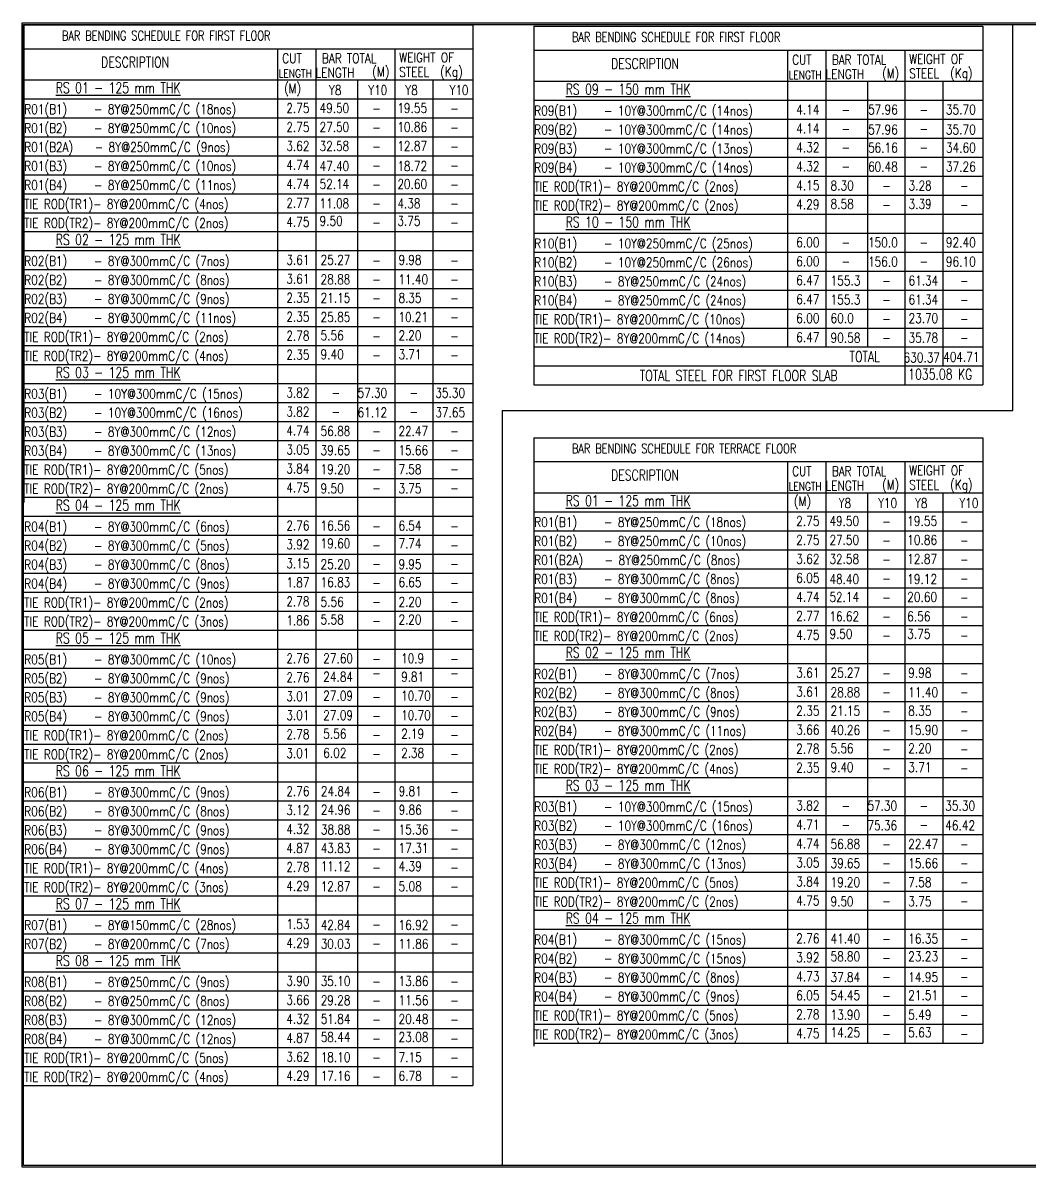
# Model space of a CAD drawing. Header units: millimetres. Extents: x 12977220 to 13113408, y -169657 to -55898.
# Drawn here: x 13096637 to 13107072, y -90005 to -78142 of the extents above; entities that cross this region are included whole.
import ezdxf

# ---------------------------------------------------------------- set-up
doc = ezdxf.new("R2010")
doc.units = ezdxf.units.MM
doc.header["$LTSCALE"] = 3
for name, color, linetype in [('COLUMN-NAME', 83, 'Continuous'), ('DIM', 9, 'Continuous'), ('OUTER FRAME', 7, 'Continuous'), ('text', 33, 'Continuous')]:
    doc.layers.add(name, color=color, linetype=linetype)
doc.styles.add('ROMAN', font='ROMANS.SHX', dxfattribs={"width": 0.8})
doc.styles.add('ROMANS', font='romans.shx', dxfattribs={"width": 0.8})
doc.styles.add('ROMANT', font='romant.shx', dxfattribs={"width": 0.75})

msp = doc.modelspace()

# ---------------------------------------------------------------- linework, layer by layer
at = {"layer": 'COLUMN-NAME', "color": 8, "linetype": 'ByBlock', "ltscale": 500}
for p, q in [((13096648.5, -78160.7), (13101302.7, -78160.7)), ((13096648.5, -78160.7), (13096648.5, -83113.8)), ((13101302.7, -78160.7), (13101302.7, -89159.8)), ((13101302.7, -78160.7), (13101302.7, -89159.8)), ((13101936.3, -78175.9), (13106590.5, -78175.9)), ((13101936.3, -78175.9), (13101936.3, -81895.5)), ((13101936.3, -78175.9), (13101936.3, -81895.5)), ((13106590.5, -78175.9), (13106590.5, -81895.5)), ((13106590.5, -78175.9), (13106590.5, -81895.5)), ((13096648.5, -78409.3), (13101302.7, -78409.3)), ((13099278.6, -78409.3), (13099278.6, -89159.8)), ((13099675.4, -78409.3), (13099675.4, -89159.8)), ((13101936.3, -78424.5), (13106590.5, -78424.5)), ((13104566.5, -78424.5), (13104566.5, -81502)), ((13104963.2, -78424.5), (13104963.2, -81502)), ((13096648.5, -78732.3), (13101302.7, -78732.3)), ((13101936.3, -78747.5), (13106590.5, -78747.5)), ((13101936.3, -78747.5), (13106590.5, -78747.5)), ((13096648.5, -78929.1), (13101302.7, -78929.1)), ((13101936.3, -78944.3), (13106590.5, -78944.3)), ((13101936.3, -78944.3), (13106590.5, -78944.3)), ((13096648.5, -79125.8), (13101302.7, -79125.8)), ((13101936.3, -79141), (13106590.5, -79141)), ((13096648.5, -79322.6), (13101302.7, -79322.6)), ((13101936.3, -79337.8), (13106590.5, -79337.8)), ((13096648.5, -79519.3), (13101302.7, -79519.3)), ((13101936.3, -79534.5), (13106590.5, -79534.5)), ((13096648.5, -79716.1), (13101302.7, -79716.1)), ((13101936.3, -79731.3), (13106590.5, -79731.3)), ((13096648.5, -79912.8), (13101302.7, -79912.8)), ((13101936.3, -79928), (13106590.5, -79928)), ((13096648.5, -80109.5), (13101302.7, -80109.5)), ((13101936.3, -80124.8), (13106590.5, -80124.8)), ((13096648.5, -80306.3), (13101302.7, -80306.3)), ((13101936.3, -80321.5), (13106590.5, -80321.5)), ((13101936.3, -80321.5), (13106590.5, -80321.5)), ((13096648.5, -80503), (13101302.7, -80503)), ((13096648.5, -80503), (13101302.7, -80503)), ((13101936.3, -80518.2), (13106590.5, -80518.2)), ((13096648.5, -80699.8), (13101302.7, -80699.8)), ((13101936.3, -80715), (13106590.5, -80715)), ((13096648.5, -80896.5), (13101302.7, -80896.5)), ((13101936.3, -80911.7), (13106590.5, -80911.7)), ((13096648.5, -81093.3), (13101302.7, -81093.3)), ((13101936.3, -81108.5), (13106590.5, -81108.5)), ((13096648.5, -81290), (13101302.7, -81290)), ((13101936.3, -81305.2), (13106590.5, -81305.2)), ((13096648.5, -81486.7), (13101302.7, -81486.7)), ((13101936.3, -81502), (13106590.5, -81502)), ((13096648.5, -81683.5), (13101302.7, -81683.5)), ((13101936.3, -81698.7), (13106590.5, -81698.7)), ((13096648.5, -81880.2), (13101302.7, -81880.2)), ((13096648.5, -81880.2), (13101302.7, -81880.2)), ((13101936.3, -81895.5), (13106590.5, -81895.5)), ((13096648.5, -82077), (13101302.7, -82077)), ((13096648.5, -82273.7), (13101302.7, -82273.7)), ((13101936.3, -82442.2), (13106590.5, -82442.2)), ((13101936.3, -82442.2), (13101936.3, -88751.7)), ((13101936.3, -82442.2), (13101936.3, -87395.4)), ((13106590.5, -82442.2), (13106590.5, -88719.5)), ((13106590.5, -82442.2), (13106590.5, -88719.5)), ((13096648.5, -82470.5), (13101302.7, -82470.5)), ((13096648.5, -82667.2), (13101302.7, -82667.2)), ((13101936.3, -82690.8), (13106590.5, -82690.8)), ((13104566.5, -82690.8), (13104566.5, -88719.5)), ((13104963.2, -82690.8), (13104963.2, -88719.5)), ((13096648.5, -82864), (13101302.7, -82864)), ((13101936.3, -83013.9), (13106590.5, -83013.9)), ((13096648.5, -83060.7), (13101302.7, -83060.7)), ((13096648.5, -83257.4), (13101302.7, -83257.4)), ((13096648.5, -83257.4), (13101302.7, -83257.4)), ((13101936.3, -83210.7), (13106590.5, -83210.7)), ((13096648.5, -83454.2), (13101302.7, -83454.2)), ((13101936.3, -83407.4), (13106590.5, -83407.4)), ((13101936.3, -83604.1), (13106590.5, -83604.1)), ((13096648.5, -83650.9), (13101302.7, -83650.9)), ((13096648.5, -83847.7), (13101302.7, -83847.7)), ((13101936.3, -83800.9), (13106590.5, -83800.9)), ((13096648.5, -84044.4), (13101302.7, -84044.4)), ((13101936.3, -83997.6), (13106590.5, -83997.6)), ((13101936.3, -84194.4), (13106590.5, -84194.4)), ((13096648.5, -84241.2), (13101302.7, -84241.2)), ((13096648.5, -84437.9), (13101302.7, -84437.9)), ((13101936.3, -84391.1), (13106590.5, -84391.1)), ((13096648.5, -84634.7), (13101302.7, -84634.7)), ((13096648.5, -84634.7), (13101302.7, -84634.7)), ((13101936.3, -84587.9), (13106590.5, -84587.9)), ((13101936.3, -84784.6), (13106590.5, -84784.6)), ((13101936.3, -84784.6), (13106590.5, -84784.6)), ((13096648.5, -84831.4), (13101302.7, -84831.4)), ((13096648.5, -85028.1), (13101302.7, -85028.1)), ((13101936.3, -84981.3), (13106590.5, -84981.3)), ((13101936.3, -85178.1), (13106590.5, -85178.1)), ((13096648.5, -85224.9), (13101302.7, -85224.9)), ((13101936.3, -85374.8), (13106590.5, -85374.8)), ((13096648.5, -85421.6), (13101302.7, -85421.6)), ((13096648.5, -85618.4), (13101302.7, -85618.4)), ((13101936.3, -85571.6), (13106590.5, -85571.6)), ((13101936.3, -85768.3), (13106590.5, -85768.3)), ((13096648.5, -85815.1), (13101302.7, -85815.1)), ((13101936.3, -85965.1), (13106590.5, -85965.1)), ((13096648.5, -86011.9), (13101302.7, -86011.9)), ((13096648.5, -86011.9), (13101302.7, -86011.9)), ((13096648.5, -86208.6), (13101302.7, -86208.6)), ((13101936.3, -86161.8), (13106590.5, -86161.8)), ((13101936.3, -86161.8), (13106590.5, -86161.8)), ((13101936.3, -86358.6), (13106590.5, -86358.6)), ((13096648.5, -86405.3), (13101302.7, -86405.3)), ((13096648.5, -86602.1), (13101302.7, -86602.1)), ((13101936.3, -86555.3), (13106590.5, -86555.3)), ((13096648.5, -86798.8), (13101302.7, -86798.8)), ((13101936.3, -86752), (13106590.5, -86752)), ((13101936.3, -86948.8), (13106590.5, -86948.8)), ((13096648.5, -86995.6), (13101302.7, -86995.6)), ((13096648.5, -87192.3), (13101302.7, -87192.3)), ((13101936.3, -87145.5), (13106590.5, -87145.5)), ((13096648.5, -87389.1), (13101302.7, -87389.1)), ((13096648.5, -87389.1), (13101302.7, -87389.1)), ((13101936.3, -87342.3), (13106590.5, -87342.3)), ((13101936.3, -87539), (13106590.5, -87539)), ((13101936.3, -87539), (13106590.5, -87539)), ((13096648.5, -87585.8), (13101302.7, -87585.8)), ((13096648.5, -87782.6), (13101302.7, -87782.6)), ((13101936.3, -87735.8), (13106590.5, -87735.8)), ((13096648.5, -87979.3), (13101302.7, -87979.3)), ((13096648.5, -87979.3), (13101302.7, -87979.3)), ((13101936.3, -87932.5), (13106590.5, -87932.5)), ((13101936.3, -88129.3), (13106590.5, -88129.3)), ((13096648.5, -88176), (13101302.7, -88176)), ((13096648.5, -88372.8), (13101302.7, -88372.8)), ((13101936.3, -88326), (13106590.5, -88326)), ((13096648.5, -88569.5), (13101302.7, -88569.5)), ((13101936.3, -88522.7), (13106590.5, -88522.7)), ((13101936.3, -88719.5), (13106590.5, -88719.5)), ((13096648.5, -88766.3), (13101302.7, -88766.3)), ((13096648.5, -88963), (13101302.7, -88963)), ((13096648.5, -89159.8), (13101302.7, -89159.8))]:
    msp.add_line(p, q, dxfattribs=at)
at = {"layer": 'OUTER FRAME'}
for p, q in [((13106904.1, -82161.6), (13106904.1, -78156.9)), ((13101605.6, -82161.6), (13101605.6, -89989.9)), ((13101605.6, -82161.6), (13106904.1, -82161.6))]:
    msp.add_line(p, q, dxfattribs=at)
for points in [[(13096629.5, -90005.2), (13096629.5, -78141.6), (13113407.9, -78141.6), (13113407.9, -90005.2)], [(13096644.7, -89989.9), (13096644.7, -78156.9), (13113392.7, -78156.9), (13113392.7, -89989.9)]]:
    msp.add_lwpolyline(points, close=True, dxfattribs=at)
at = {"layer": 'text', "color": 8}
for p, q in [((13100495.2, -78409.3), (13100495.2, -89159.8)), ((13105783, -78424.5), (13105783, -81895.5)), ((13100107.1, -78735.9), (13100107.1, -89159.8)), ((13100888.7, -78735.9), (13100888.7, -89159.8)), ((13105394.9, -78751.1), (13105394.9, -81502)), ((13106176.5, -78751.1), (13106176.5, -81698.7)), ((13105783, -82690.8), (13105783, -88719.5)), ((13105394.9, -83017.4), (13105394.9, -88719.5)), ((13106176.5, -83017.4), (13106176.5, -88719.5))]:
    msp.add_line(p, q, dxfattribs=at)

# ---------------------------------------------------------------- texts
at = {"layer": 'COLUMN-NAME', "color": 6, "linetype": 'ByBlock', "style": 'ROMAN', "width": 0.8}
for s, p in [('R01(B1)    - 8Y@250mmC/C (18nos)', (13096651.4, -79086.6)), ('R09(B1)    - 10Y@300mmC/C (14nos)', (13101939.2, -79101.8)), ('R01(B2)    - 8Y@250mmC/C (10nos)', (13096651.4, -79283.3)), ('R09(B2)    - 10Y@300mmC/C (14nos)', (13101939.2, -79298.5)), ('R01(B2A)   - 8Y@250mmC/C (9nos)', (13096651.4, -79480.1)), ('R09(B3)    - 10Y@300mmC/C (13nos)', (13101939.2, -79495.3)), ('R01(B3)    - 8Y@250mmC/C (10nos)', (13096651.4, -79676.8)), ('R09(B4)    - 10Y@300mmC/C (14nos)', (13101939.2, -79692)), ('R01(B4)    - 8Y@250mmC/C (11nos)', (13096651.4, -79873.6)), ('TIE ROD(TR1)- 8Y@200mmC/C (2nos)', (13101939.2, -79888.8)), ('TIE ROD(TR1)- 8Y@200mmC/C (4nos)', (13096651.4, -80070.3)), ('TIE ROD(TR2)- 8Y@200mmC/C (2nos)', (13101939.2, -80085.5)), ('TIE ROD(TR2)- 8Y@200mmC/C (2nos)', (13096651.4, -80267)), ('R10(B1)    - 10Y@250mmC/C (25nos)', (13101939.2, -80479)), ('R02(B1)    - 8Y@300mmC/C (7nos)', (13096651.4, -80660.5)), ('R10(B2)    - 10Y@250mmC/C (26nos)', (13101939.2, -80675.8)), ('R02(B2)    - 8Y@300mmC/C (8nos)', (13096651.4, -80857.3)), ('R10(B3)    - 8Y@250mmC/C (24nos)', (13101939.2, -80872.5)), ('R02(B3)    - 8Y@300mmC/C (9nos)', (13096651.4, -81054)), ('R10(B4)    - 8Y@250mmC/C (24nos)', (13101939.2, -81069.2)), ('R02(B4)    - 8Y@300mmC/C (11nos)', (13096651.4, -81250.8)), ('TIE ROD(TR1)- 8Y@200mmC/C (10nos)', (13101939.2, -81266)), ('TIE ROD(TR1)- 8Y@200mmC/C (2nos)', (13096651.4, -81447.5)), ('TIE ROD(TR2)- 8Y@200mmC/C (14nos)', (13101939.2, -81462.7)), ('TIE ROD(TR2)- 8Y@200mmC/C (4nos)', (13096651.4, -81644.3)), ('R03(B1)    - 10Y@300mmC/C (15nos)', (13096651.4, -82037.7)), ('R03(B2)    - 10Y@300mmC/C (16nos)', (13096651.4, -82234.5)), ('R03(B3)    - 8Y@300mmC/C (12nos)', (13096651.4, -82431.2)), ('R03(B4)    - 8Y@300mmC/C (13nos)', (13096651.4, -82628)), ('TIE ROD(TR1)- 8Y@200mmC/C (5nos)', (13096651.4, -82824.7)), ('TIE ROD(TR2)- 8Y@200mmC/C (2nos)', (13096651.4, -83021.5)), ('R01(B1)    - 8Y@250mmC/C (18nos)', (13101939.2, -83368.2)), ('R04(B1)    - 8Y@300mmC/C (6nos)', (13096651.4, -83415)), ('R04(B2)    - 8Y@300mmC/C (5nos)', (13096651.4, -83611.7)), ('R01(B2)    - 8Y@250mmC/C (10nos)', (13101939.2, -83564.9)), ('R04(B3)    - 8Y@300mmC/C (8nos)', (13096651.4, -83808.4)), ('R01(B2A)   - 8Y@250mmC/C (8nos)', (13101939.2, -83761.6)), ('R01(B3)    - 8Y@300mmC/C (8nos)', (13101939.2, -83958.4)), ('6.05', (13104657.2, -83946.4)), ('R04(B4)    - 8Y@300mmC/C (9nos)', (13096651.4, -84005.2)), ('TIE ROD(TR1)- 8Y@200mmC/C (2nos)', (13096651.4, -84201.9)), ('R01(B4)    - 8Y@300mmC/C (8nos)', (13101939.2, -84155.1)), ('TIE ROD(TR2)- 8Y@200mmC/C (3nos)', (13096651.4, -84398.7)), ('TIE ROD(TR1)- 8Y@200mmC/C (6nos)', (13101939.2, -84351.9)), ('TIE ROD(TR2)- 8Y@200mmC/C (2nos)', (13101939.2, -84548.6)), ('R05(B1)    - 8Y@300mmC/C (10nos)', (13096651.4, -84792.2)), ('R02(B1)    - 8Y@300mmC/C (7nos)', (13101939.2, -84942.1)), ('R05(B2)    - 8Y@300mmC/C (9nos)', (13096651.4, -84988.9)), ('R02(B2)    - 8Y@300mmC/C (8nos)', (13101939.2, -85138.9)), ('R05(B3)    - 8Y@300mmC/C (9nos)', (13096651.4, -85185.7)), ('R05(B4)    - 8Y@300mmC/C (9nos)', (13096651.4, -85382.4)), ('R02(B3)    - 8Y@300mmC/C (9nos)', (13101939.2, -85335.6)), ('R02(B4)    - 8Y@300mmC/C (11nos)', (13101939.2, -85532.3)), ('TIE ROD(TR1)- 8Y@200mmC/C (2nos)', (13096651.4, -85579.1)), ('3.66', (13104657.2, -85520.3)), ('TIE ROD(TR1)- 8Y@200mmC/C (2nos)', (13101939.2, -85729.1)), ('TIE ROD(TR2)- 8Y@200mmC/C (2nos)', (13096651.4, -85775.9)), ('TIE ROD(TR2)- 8Y@200mmC/C (4nos)', (13101939.2, -85925.8)), ('R06(B1)    - 8Y@300mmC/C (9nos)', (13096651.4, -86169.4)), ('R06(B2)    - 8Y@300mmC/C (8nos)', (13096651.4, -86366.1)), ('R03(B1)    - 10Y@300mmC/C (15nos)', (13101939.2, -86319.3)), ('R06(B3)    - 8Y@300mmC/C (9nos)', (13096651.4, -86562.9)), ('R03(B2)    - 10Y@300mmC/C (16nos)', (13101939.2, -86516.1)), ('4.71', (13104657.2, -86504.1)), ('R03(B3)    - 8Y@300mmC/C (12nos)', (13101939.2, -86712.8)), ('R06(B4)    - 8Y@300mmC/C (9nos)', (13096651.4, -86759.6)), ('TIE ROD(TR1)- 8Y@200mmC/C (4nos)', (13096651.4, -86956.3)), ('R03(B4)    - 8Y@300mmC/C (13nos)', (13101939.2, -86909.6)), ('TIE ROD(TR2)- 8Y@200mmC/C (3nos)', (13096651.4, -87153.1)), ('TIE ROD(TR1)- 8Y@200mmC/C (5nos)', (13101939.2, -87106.3)), ('TIE ROD(TR2)- 8Y@200mmC/C (2nos)', (13101939.2, -87303)), ('R07(B1)    - 8Y@150mmC/C (28nos)', (13096651.4, -87546.6)), ('R07(B2)    - 8Y@200mmC/C (7nos)', (13096651.4, -87743.3)), ('R04(B1)    - 8Y@300mmC/C (15nos)', (13101939.2, -87696.5)), ('R04(B2)    - 8Y@300mmC/C (15nos)', (13101939.2, -87893.3)), ('R08(B1)    - 8Y@250mmC/C (9nos)', (13096651.4, -88136.8)), ('R04(B3)    - 8Y@300mmC/C (8nos)', (13101939.2, -88090)), ('R08(B2)    - 8Y@250mmC/C (8nos)', (13096651.4, -88333.6)), ('R04(B4)    - 8Y@300mmC/C (9nos)', (13101939.2, -88286.8)), ('TIE ROD(TR1)- 8Y@200mmC/C (5nos)', (13101939.2, -88483.5)), ('R08(B3)    - 8Y@300mmC/C (12nos)', (13096651.4, -88530.3)), ('R08(B4)    - 8Y@300mmC/C (12nos)', (13096651.4, -88727)), ('TIE ROD(TR2)- 8Y@200mmC/C (3nos)', (13101939.2, -88680.2)), ('TIE ROD(TR1)- 8Y@200mmC/C (5nos)', (13096651.4, -88923.8)), ('TIE ROD(TR2)- 8Y@200mmC/C (4nos)', (13096651.4, -89120.5))]:
    msp.add_text(s, height=100, dxfattribs=at).set_placement(p)
at = {"layer": 'DIM', "color": 6, "linetype": 'ByBlock', "style": 'ROMANS', "width": 0.8}
for s, height, p in [('CUT', 100, (13099325.8, -78558.4)), ('BAR TOTAL', 100, (13099737.2, -78558.5)), ('WEIGHT OF ', 100, (13100539.2, -78550.5)), ('CUT', 100, (13104613.6, -78573.6)), ('BAR TOTAL', 100, (13105025.1, -78573.7)), ('WEIGHT OF ', 100, (13105827, -78565.8)), ('LENGTH', 85.71, (13099289.4, -78709.3)), (' LENGTH', 100, (13099618.4, -78708.2)), ('(M)', 100, (13100258.9, -78698.2)), ('STEEL', 100, (13100539.2, -78700.6)), ('(Kg)', 100, (13100965.1, -78697.8)), ('LENGTH', 85.71, (13104577.2, -78724.5)), (' LENGTH', 100, (13104906.3, -78723.4)), ('(M)', 100, (13105546.8, -78713.4)), ('STEEL', 100, (13105827, -78715.8)), ('(Kg)', 100, (13106252.9, -78713)), ('(M)', 100, (13099345.3, -78868.9)), ('Y8', 100, (13099809.1, -78889)), ('Y10', 100, (13100217.2, -78889)), ('Y8', 100, (13100600.8, -78889)), ('Y10', 100, (13101060.4, -78889)), ('2.75', 100, (13099369.4, -79074.6)), ('49.50', 100, (13099713.1, -79074.6)), ('19.55', 100, (13100520.6, -79074.6)), ('4.14', 100, (13104657.2, -79089.8)), ('57.96', 100, (13105401.5, -79090.6)), ('35.70', 100, (13106209, -79090.6)), ('-', 100, (13100260, -79079.7)), ('-', 100, (13101067.6, -79079.7)), ('-', 100, (13105126.9, -79091.6)), ('-', 100, (13105934.4, -79091.6)), ('2.75', 100, (13099369.4, -79271.3)), ('27.50', 100, (13099713.1, -79271)), ('-', 100, (13100260, -79276.4)), ('10.86', 100, (13100520.6, -79271)), ('-', 100, (13101067.6, -79276.4)), ('4.14', 100, (13104657.2, -79286.5)), ('-', 100, (13105126.9, -79288.4)), ('57.96', 100, (13105401.5, -79297.9)), ('-', 100, (13105934.4, -79288.4)), ('35.70', 100, (13106209, -79297.9)), ('3.62', 100, (13099369.4, -79468.1)), ('32.58', 100, (13099713.1, -79468.3)), ('-', 100, (13100260, -79473.2)), ('12.87', 100, (13100520.6, -79468.3)), ('-', 100, (13101067.6, -79473.2)), ('4.32', 100, (13104657.2, -79483.3)), ('-', 100, (13105126.9, -79485.1)), ('56.16', 100, (13105401.5, -79485.6)), ('-', 100, (13105934.4, -79485.1)), ('34.60', 100, (13106209, -79485.6)), ('4.74', 100, (13099369.4, -79664.8)), ('47.40', 100, (13099713.1, -79676.8)), ('18.72', 100, (13100520.6, -79676.8)), ('4.32', 100, (13104657.2, -79680)), ('60.48', 100, (13105401.5, -79682.4)), ('37.26', 100, (13106209, -79682.4)), ('-', 100, (13100260, -79669.9)), ('-', 100, (13101067.6, -79669.9)), ('-', 100, (13105126.9, -79681.8)), ('-', 100, (13105934.4, -79681.8)), ('4.74', 100, (13099369.4, -79861.6)), ('52.14', 100, (13099713.1, -79862.3)), ('-', 100, (13100260, -79866.7)), ('20.60', 100, (13100520.6, -79862.3)), ('-', 100, (13101067.6, -79866.7)), ('4.15', 100, (13104657.2, -79876.8)), ('8.30', 100, (13105013.4, -79879)), ('-', 100, (13105547.9, -79881.9)), ('3.28', 100, (13105821, -79879)), ('-', 100, (13106355.4, -79881.9)), ('2.77', 100, (13099369.4, -80058.3)), ('11.08', 100, (13099713.1, -80063.3)), ('-', 100, (13100260, -80063.4)), ('4.38', 100, (13100520.6, -80063.3)), ('-', 100, (13101067.6, -80063.4)), ('4.29', 100, (13104657.2, -80073.5)), ('8.58', 100, (13105013.4, -80069.2)), ('-', 100, (13105547.9, -80078.6)), ('3.39', 100, (13105821, -80069.2)), ('-', 100, (13106355.4, -80078.6)), ('4.75', 100, (13099369.4, -80255)), ('9.50', 100, (13099713.1, -80244.8)), ('3.75', 100, (13100520.6, -80244.8)), ('-', 100, (13100260, -80260.2)), ('-', 100, (13101067.6, -80260.2)), ('6.00', 100, (13104657.2, -80467)), ('-', 100, (13105126.9, -80468.8)), ('150.0', 100, (13105401.5, -80467.5)), ('-', 100, (13105934.4, -80468.8)), ('92.40', 100, (13106209, -80467.5)), ('3.61', 100, (13099369.4, -80648.5)), ('25.27', 100, (13099723.8, -80648.5)), ('9.98', 100, (13100531.4, -80648.5)), ('-', 100, (13100260, -80653.7)), ('-', 100, (13101067.6, -80653.7)), ('6.00', 100, (13104657.2, -80663.7)), ('-', 100, (13105126.9, -80665.6)), ('156.0', 100, (13105401.5, -80667.2)), ('-', 100, (13105934.4, -80665.6)), ('96.10', 100, (13106209, -80667.2)), ('3.61', 100, (13099369.4, -80845.3)), ('28.88', 100, (13099723.8, -80850.7)), ('11.40', 100, (13100531.4, -80850.7)), ('6.47', 100, (13104657.2, -80860.5)), ('155.3', 100, (13105013.4, -80863.8)), ('61.34', 100, (13105821, -80863.8)), ('-', 100, (13100260, -80850.4)), ('-', 100, (13101067.6, -80850.4)), ('-', 100, (13105547.9, -80865.6)), ('-', 100, (13106355.4, -80865.6)), ('2.35', 100, (13099369.4, -81042)), ('21.15', 100, (13099723.8, -81042.5)), ('-', 100, (13100260, -81047.1)), ('8.35', 100, (13100531.4, -81042.5)), ('-', 100, (13101067.6, -81047.1)), ('6.47', 100, (13104657.2, -81057.2)), ('155.3', 100, (13105013.4, -81060.8)), ('-', 100, (13105547.9, -81062.4)), ('61.34', 100, (13105821, -81060.8)), ('-', 100, (13106355.4, -81062.4)), ('2.35', 100, (13099369.4, -81238.8)), ('25.85', 100, (13099723.8, -81241.4)), ('10.21', 100, (13100531.4, -81241.4)), ('-', 100, (13100260, -81243.9)), ('-', 100, (13101067.6, -81243.9)), ('6.00', 100, (13104657.2, -81254)), ('60.0', 100, (13105013.4, -81253.5)), ('-', 100, (13105547.9, -81259.1)), ('23.70', 100, (13105821, -81253.5)), ('-', 100, (13106355.4, -81259.1)), ('2.78', 100, (13099369.4, -81435.5)), ('5.56', 100, (13099723.8, -81431.5)), ('2.20', 100, (13100531.4, -81431.5)), ('6.47', 100, (13104657.2, -81450.7)), ('90.58', 100, (13105013.4, -81455.8)), ('35.78', 100, (13105821, -81455.8)), ('-', 100, (13100260, -81440.6)), ('-', 100, (13101067.6, -81440.6)), ('-', 100, (13105547.9, -81455.8)), ('-', 100, (13106355.4, -81455.8)), ('2.35', 100, (13099369.4, -81632.3)), ('9.40', 100, (13099723.8, -81628.2)), ('-', 100, (13100260, -81637.4)), ('3.71', 100, (13100531.4, -81628.2)), ('-', 100, (13101067.6, -81637.4)), ('630.37', 100, (13105769.9, -81662)), ('404.71', 100, (13106179.8, -81655)), ('3.82', 100, (13099369.4, -82025.7)), ('57.30', 100, (13100107.1, -82027.6)), ('35.30', 100, (13100914.6, -82027.6)), ('-', 100, (13099839.1, -82027.6)), ('-', 100, (13100646.6, -82027.6)), ('3.82', 100, (13099369.4, -82222.5)), ('-', 100, (13099839.1, -82224.3)), ('61.12', 100, (13100107.1, -82230.4)), ('-', 100, (13100646.6, -82224.3)), ('37.65', 100, (13100914.6, -82230.4)), ('4.74', 100, (13099369.4, -82419.2)), ('56.88', 100, (13099723.8, -82423.7)), ('22.47', 100, (13100531.4, -82423.7)), ('-', 100, (13100260, -82424.4)), ('-', 100, (13101067.6, -82424.4)), ('3.05', 100, (13099369.4, -82616)), ('39.65', 100, (13099723.8, -82622.7)), ('15.66', 100, (13100531.4, -82622.7)), ('-', 100, (13100260, -82621.1)), ('-', 100, (13101067.6, -82621.1)), ('3.84', 100, (13099369.4, -82812.7)), ('19.20', 100, (13099723.8, -82820.1)), ('-', 100, (13100260, -82817.8)), ('7.58', 100, (13100531.4, -82820.1)), ('-', 100, (13101067.6, -82817.8)), ('CUT', 100, (13104613.6, -82840)), ('BAR TOTAL', 100, (13105025.1, -82840.1)), ('WEIGHT OF ', 100, (13105827, -82832.1)), ('4.75', 100, (13099369.4, -83009.5)), ('9.50', 100, (13099723.8, -83018.6)), ('3.75', 100, (13100531.4, -83018.6)), ('LENGTH', 85.71, (13104577.2, -82990.9)), (' LENGTH', 100, (13104906.3, -82989.8)), ('(M)', 100, (13105546.8, -82979.8)), ('STEEL', 100, (13105827, -82982.2)), ('(Kg)', 100, (13106252.9, -82979.4)), ('-', 100, (13100260, -83014.6)), ('-', 100, (13101067.6, -83014.6)), ('(M)', 100, (13104633.1, -83150.5)), ('Y8', 100, (13105096.9, -83170.6)), ('Y10', 100, (13105505, -83170.6)), ('Y8', 100, (13105888.6, -83170.6)), ('Y10', 100, (13106348.2, -83170.6)), ('2.75', 100, (13104657.2, -83356.2)), ('49.50', 100, (13105000.9, -83356.2)), ('19.55', 100, (13105808.4, -83356.2)), ('2.76', 100, (13099369.4, -83403)), ('16.56', 100, (13099723.8, -83404.6)), ('-', 100, (13100260, -83408.1)), ('6.54', 100, (13100531.4, -83404.6)), ('-', 100, (13101067.6, -83408.1)), ('-', 100, (13105547.9, -83361.3)), ('-', 100, (13106355.4, -83361.3)), ('3.92', 100, (13099369.4, -83599.7)), ('19.60', 100, (13099723.8, -83588.7)), ('7.74', 100, (13100531.4, -83588.7)), ('2.75', 100, (13104657.2, -83552.9)), ('27.50', 100, (13105000.9, -83552.5)), ('-', 100, (13105547.9, -83558)), ('10.86', 100, (13105808.4, -83552.5)), ('-', 100, (13106355.4, -83558)), ('-', 100, (13100260, -83604.8)), ('-', 100, (13101067.6, -83604.8)), ('3.15', 100, (13099369.4, -83796.4)), ('25.20', 100, (13099723.8, -83804.1)), ('9.95', 100, (13100531.4, -83804.1)), ('3.62', 100, (13104657.2, -83749.6)), ('32.58', 100, (13105000.9, -83749.8)), ('-', 100, (13105547.9, -83754.8)), ('12.87', 100, (13105808.4, -83749.8)), ('-', 100, (13106355.4, -83754.8)), ('-', 100, (13100260, -83801.6)), ('-', 100, (13101067.6, -83801.6)), ('48.40', 100, (13105000.9, -83958.4)), ('19.12', 100, (13105808.4, -83958.4)), ('1.87', 100, (13099369.4, -83993.2)), ('16.83', 100, (13099723.8, -83991.1)), ('-', 100, (13100260, -83998.3)), ('6.65', 100, (13100531.4, -83991.1)), ('-', 100, (13101067.6, -83998.3)), ('-', 100, (13105547.9, -83951.5)), ('-', 100, (13106355.4, -83951.5)), ('2.78', 100, (13099369.4, -84189.9)), ('5.56', 100, (13099723.8, -84194.4)), ('2.20', 100, (13100531.4, -84194.4)), ('4.74', 100, (13104657.2, -84143.1)), ('52.14', 100, (13105000.9, -84143.9)), ('-', 100, (13105547.9, -84148.3)), ('20.60', 100, (13105808.4, -84143.9)), ('-', 100, (13106355.4, -84148.3)), ('-', 100, (13100260, -84195)), ('-', 100, (13101067.6, -84195)), ('1.86', 100, (13099369.4, -84386.7)), ('5.58', 100, (13099723.8, -84377.8)), ('-', 100, (13100260, -84391.8)), ('2.20', 100, (13100531.4, -84377.8)), ('-', 100, (13101067.6, -84391.8)), ('2.77', 100, (13104657.2, -84339.9)), ('16.62', 100, (13105000.9, -84344.9)), ('-', 100, (13105547.9, -84345)), ('6.56', 100, (13105808.4, -84344.9)), ('-', 100, (13106355.4, -84345)), ('4.75', 100, (13104657.2, -84536.6)), ('9.50', 100, (13105000.9, -84526.3)), ('3.75', 100, (13105808.4, -84526.3)), ('-', 100, (13105547.9, -84541.7)), ('-', 100, (13106355.4, -84541.7)), ('2.76', 100, (13099369.4, -84780.2)), ('27.60', 100, (13099751.6, -84780.2)), ('10.9', 100, (13100559.1, -84780.2)), ('-', 100, (13100260, -84785.3)), ('-', 100, (13101067.6, -84785.3)), ('2.76', 100, (13099369.4, -84976.9)), ('24.84', 100, (13099751.6, -84971.4)), ('-', 100, (13100260, -84932.5)), ('9.81', 100, (13100559.1, -84971.4)), ('-', 100, (13101067.6, -84932.5)), ('3.61', 100, (13104657.2, -84930.1)), ('25.27', 100, (13105011.7, -84930.1)), ('-', 100, (13105547.9, -84935.2)), ('9.98', 100, (13105819.2, -84930.1)), ('-', 100, (13106355.4, -84935.2)), ('3.61', 100, (13104657.2, -85126.9)), ('28.88', 100, (13105011.7, -85132.3)), ('11.40', 100, (13105819.2, -85132.3)), ('3.01', 100, (13099369.4, -85173.6)), ('27.09', 100, (13099751.6, -85167.7)), ('-', 100, (13100260, -85178.8)), ('10.70', 100, (13100559.1, -85167.7)), ('-', 100, (13101067.6, -85178.8)), ('-', 100, (13105547.9, -85132)), ('-', 100, (13106355.4, -85132)), ('3.01', 100, (13099369.4, -85370.4)), ('27.09', 100, (13099751.6, -85370.7)), ('10.70', 100, (13100559.1, -85370.7)), ('2.35', 100, (13104657.2, -85323.6)), ('21.15', 100, (13105011.7, -85324)), ('-', 100, (13105547.9, -85328.7)), ('8.35', 100, (13105819.2, -85324)), ('-', 100, (13106355.4, -85328.7)), ('-', 100, (13100260, -85375.5)), ('-', 100, (13101067.6, -85375.5)), ('2.78', 100, (13099369.4, -85567.1)), ('5.56', 100, (13099751.6, -85562.4)), ('-', 100, (13100260, -85572.3)), ('2.19', 100, (13100559.1, -85562.4)), ('-', 100, (13101067.6, -85572.3)), ('40.26', 100, (13105011.7, -85523)), ('-', 100, (13105547.9, -85525.5)), ('15.90', 100, (13105819.2, -85523)), ('-', 100, (13106355.4, -85525.5)), ('2.78', 100, (13104657.2, -85717.1)), ('5.56', 100, (13105011.7, -85713.1)), ('2.20', 100, (13105819.2, -85713.1)), ('3.01', 100, (13099369.4, -85763.9)), ('6.02', 100, (13099751.6, -85761)), ('-', 100, (13100260, -85769)), ('2.38', 100, (13100559.1, -85761)), ('-', 100, (13101067.6, -85769)), ('-', 100, (13105547.9, -85722.2)), ('-', 100, (13106355.4, -85722.2)), ('2.35', 100, (13104657.2, -85913.8)), ('9.40', 100, (13105011.7, -85909.8)), ('-', 100, (13105547.9, -85919)), ('3.71', 100, (13105819.2, -85909.8)), ('-', 100, (13106355.4, -85919)), ('2.76', 100, (13099369.4, -86157.4)), ('24.84', 100, (13099726.7, -86157.4)), ('-', 100, (13100260, -86162.5)), ('9.81', 100, (13100534.2, -86157.4)), ('-', 100, (13101067.6, -86162.5)), ('3.82', 100, (13104657.2, -86307.3)), ('57.30', 100, (13105394.9, -86309.1)), ('35.30', 100, (13106202.5, -86309.1)), ('3.12', 100, (13099369.4, -86354.1)), ('24.96', 100, (13099726.7, -86350.6)), ('-', 100, (13100260, -86359.2)), ('9.86', 100, (13100534.2, -86350.6)), ('-', 100, (13101067.6, -86359.2)), ('-', 100, (13105126.9, -86309.1)), ('-', 100, (13105934.4, -86309.1)), ('4.32', 100, (13099369.4, -86550.9)), ('38.88', 100, (13099726.7, -86555)), ('15.36', 100, (13100534.2, -86555)), ('-', 100, (13105126.9, -86505.9)), ('75.36', 100, (13105394.9, -86512)), ('-', 100, (13105934.4, -86505.9)), ('46.42', 100, (13106202.5, -86512)), ('-', 100, (13100260, -86556)), ('-', 100, (13101067.6, -86556)), ('4.74', 100, (13104657.2, -86700.8)), ('4.87', 100, (13099369.4, -86747.6)), ('43.83', 100, (13099725.6, -86747.6)), ('-', 100, (13100260, -86752.7)), ('17.31', 100, (13100533.1, -86747.6)), ('-', 100, (13101067.6, -86752.7)), ('56.88', 100, (13105011.7, -86705.3)), ('-', 100, (13105547.9, -86705.9)), ('22.47', 100, (13105819.2, -86705.3)), ('-', 100, (13106355.4, -86705.9)), ('11.12', 100, (13099725.6, -86935.8)), ('4.39', 100, (13100533.1, -86935.8)), ('3.05', 100, (13104657.2, -86897.5)), ('39.65', 100, (13105011.7, -86904.3)), ('15.66', 100, (13105819.2, -86904.3)), ('2.78', 100, (13099369.4, -86944.3)), ('-', 100, (13100260, -86949.5)), ('-', 100, (13101067.6, -86949.5)), ('-', 100, (13105547.9, -86902.7)), ('-', 100, (13106355.4, -86902.7)), ('4.29', 100, (13099369.4, -87141.1)), ('12.87', 100, (13099725.6, -87144.1)), ('5.08', 100, (13100533.1, -87144.1)), ('3.84', 100, (13104657.2, -87094.3)), ('19.20', 100, (13105011.7, -87101.7)), ('-', 100, (13105547.9, -87099.4)), ('7.58', 100, (13105819.2, -87101.7)), ('-', 100, (13106355.4, -87099.4)), ('-', 100, (13100260, -87146.2)), ('-', 100, (13101067.6, -87146.2)), ('4.75', 100, (13104657.2, -87291)), ('9.50', 100, (13105011.7, -87300.2)), ('-', 100, (13105547.9, -87296.2)), ('3.75', 100, (13105819.2, -87300.2)), ('-', 100, (13106355.4, -87296.2)), ('1.53', 100, (13099369.4, -87534.6)), ('42.84', 100, (13099725.6, -87545.1)), ('-', 100, (13100260, -87539.7)), ('16.92', 100, (13100533.1, -87545.1)), ('-', 100, (13101067.6, -87539.7)), ('4.29', 100, (13099369.4, -87731.3)), ('30.03', 100, (13099725.6, -87740.1)), ('11.86', 100, (13100533.1, -87740.1)), ('2.76', 100, (13104657.2, -87684.5)), ('41.40', 100, (13105011.7, -87686.2)), ('-', 100, (13105547.9, -87689.6)), ('16.35', 100, (13105819.2, -87686.2)), ('-', 100, (13106355.4, -87689.6)), ('-', 100, (13100260, -87736.4)), ('-', 100, (13101067.6, -87736.4)), ('3.92', 100, (13104657.2, -87881.3)), ('58.80', 100, (13105011.7, -87870.2)), ('23.23', 100, (13105819.2, -87870.2)), ('-', 100, (13105547.9, -87886.4)), ('-', 100, (13106355.4, -87886.4)), ('3.90', 100, (13099369.4, -88124.8)), ('35.10', 100, (13099725.6, -88127.1)), ('13.86', 100, (13100533.1, -88127.1)), ('4.73', 100, (13104657.2, -88078)), ('37.84', 100, (13105011.7, -88085.7)), ('14.95', 100, (13105819.2, -88085.7)), ('-', 100, (13100260, -88129.9)), ('-', 100, (13101067.6, -88129.9)), ('-', 100, (13105547.9, -88083.1)), ('-', 100, (13106355.4, -88083.1)), ('3.66', 100, (13099369.4, -88321.6)), ('29.28', 100, (13099725.6, -88325.3)), ('11.56', 100, (13100533.1, -88325.3)), ('6.05', 100, (13104657.2, -88274.8)), ('54.45', 100, (13105011.7, -88272.6)), ('-', 100, (13105547.9, -88279.9)), ('21.51', 100, (13105819.2, -88272.6)), ('-', 100, (13106355.4, -88279.9)), ('-', 100, (13100260, -88326.7)), ('-', 100, (13101067.6, -88326.7)), ('2.78', 100, (13104657.2, -88471.5)), ('13.90', 100, (13105011.7, -88476)), ('5.49', 100, (13105819.2, -88476)), ('4.32', 100, (13099369.4, -88518.3)), ('51.84', 100, (13099725.6, -88518.8)), ('-', 100, (13100260, -88523.4)), ('20.48', 100, (13100533.1, -88518.8)), ('-', 100, (13101067.6, -88523.4)), ('-', 100, (13105547.9, -88476.6)), ('-', 100, (13106355.4, -88476.6)), ('4.87', 100, (13099369.4, -88715)), ('58.44', 100, (13099725.6, -88706.7)), ('23.08', 100, (13100533.1, -88706.7)), ('4.75', 100, (13104657.2, -88668.2)), ('14.25', 100, (13105011.7, -88659.3)), ('5.63', 100, (13105819.2, -88659.3)), ('-', 100, (13100260, -88720.2)), ('-', 100, (13101067.6, -88720.2)), ('-', 100, (13105547.9, -88673.4)), ('-', 100, (13106355.4, -88673.4)), ('3.62', 100, (13099369.4, -88911.8)), ('18.10', 100, (13099725.6, -88915.5)), ('7.15', 100, (13100533.1, -88915.5)), ('-', 100, (13100260, -88916.9)), ('-', 100, (13101067.6, -88916.9)), ('4.29', 100, (13099369.4, -89108.5)), ('17.16', 100, (13099725.6, -89108.8)), ('-', 100, (13100260, -89113.7)), ('6.78', 100, (13100533.1, -89108.8)), ('-', 100, (13101067.6, -89113.7))]:
    msp.add_text(s, height=height, dxfattribs=at).set_placement(p)
at = {"layer": 'text', "color": 6, "linetype": 'ByBlock', "style": 'ROMANT', "width": 0.75}
for s, height, p in [('BAR BENDING SCHEDULE FOR FIRST FLOOR', 99.048, (13097042.4, -78322.9)), ('BAR BENDING SCHEDULE FOR FIRST FLOOR', 99.048, (13102330.2, -78338.2)), ('DESCRIPTION', 110, (13097449.1, -78604)), ('DESCRIPTION', 110, (13102736.9, -78619.2)), ('%%URS 01 - 125 mm THK', 110, (13096978.1, -78869.4)), ('%%URS 09 - 150 mm THK', 110, (13102265.9, -78884.6)), ('%%URS 10 - 150 mm THK', 110, (13102265.9, -80261.8)), ('%%URS 02 - 125 mm THK', 110, (13096978.1, -80443.4)), ('TOTAL', 110, (13105209.5, -81656.8)), ('%%URS 03 - 125 mm THK', 110, (13096978.1, -81820.6)), ('1035.08 KG', 110, (13105818, -81839.3)), ('TOTAL STEEL FOR FIRST FLOOR SLAB', 110, (13103034.7, -81853.6)), ('BAR BENDING SCHEDULE FOR TERRACE FLOOR', 99.048, (13102330.2, -82604.5)), ('DESCRIPTION', 110, (13102736.9, -82885.5)), ('%%URS 01 - 125 mm THK', 110, (13102265.9, -83151)), ('%%URS 04 - 125 mm THK', 110, (13096978.1, -83197.8)), ('%%URS 05 - 125 mm THK', 110, (13096978.1, -84575)), ('%%URS 02 - 125 mm THK', 110, (13102265.9, -84724.9)), ('%%URS 06 - 125 mm THK', 110, (13096978.1, -85952.2)), ('%%URS 03 - 125 mm THK', 110, (13102265.9, -86102.2)), ('%%URS 07 - 125 mm THK', 110, (13096978.1, -87329.4)), ('%%URS 04 - 125 mm THK', 110, (13102265.9, -87479.4)), ('%%URS 08 - 125 mm THK', 110, (13096978.1, -87919.6))]:
    msp.add_text(s, height=height, dxfattribs=at).set_placement(p)

doc.saveas('drawing.dxf')
